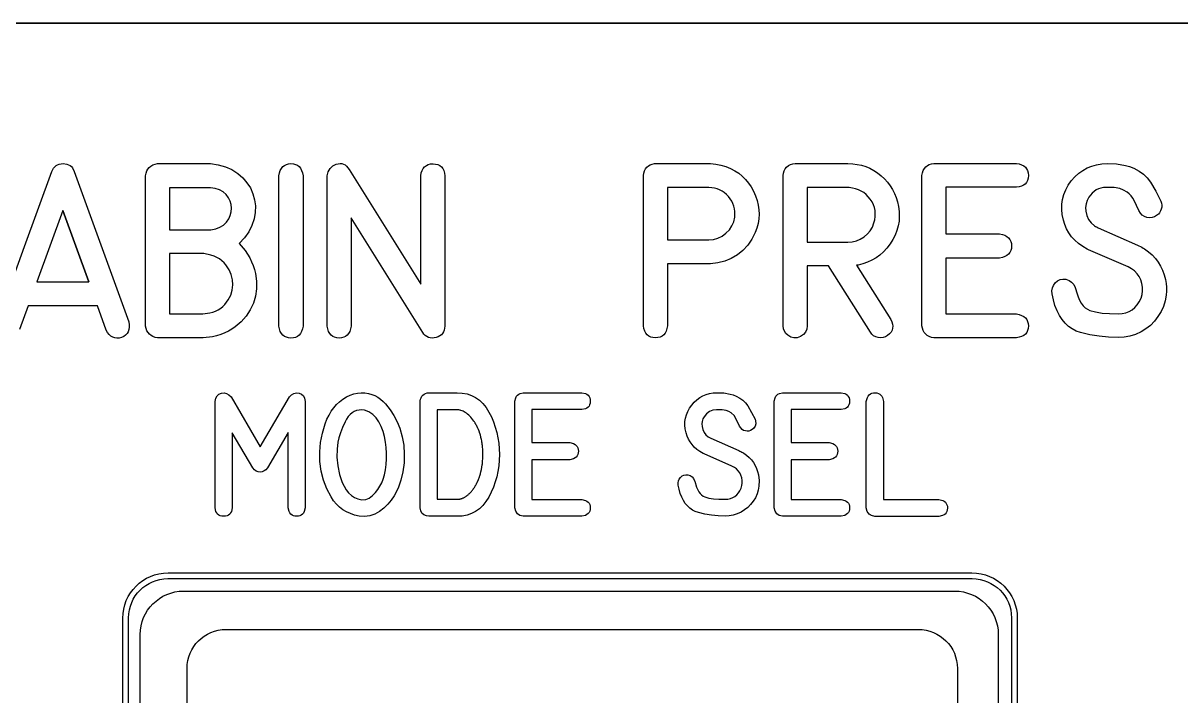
# Model space of a CAD drawing. Extents: x 27 to 704, y 10 to 614.
# Drawn here: x 419.23 to 449.59, y 123.77 to 141.41 of the extents above; entities that cross this region are included whole.
import ezdxf

# ---------------------------------------------------------------- set-up
doc = ezdxf.new("R2010")
doc.units = 0
for name, color, linetype in [('_BACKPANEL', 5, 'CONTINUOUS'), ('_ENGRAVING', 105, 'CONTINUOUS'), ('_TOPLAYER', 1, 'CONTINUOUS')]:
    doc.layers.add(name, color=color, linetype=linetype)

msp = doc.modelspace()

# ---------------------------------------------------------------- linework, layer by layer
at = {"layer": '_BACKPANEL'}
msp.add_lwpolyline([(526.256, 141.41), (526.256, 136.704), (526.256, 127.292), (526.256, 117.879), (526.256, 19.048), (526.256, 9.635), (203.984, 9.635), (203.984, 19.048), (203.984, 117.879), (203.984, 127.292), (203.984, 136.704), (203.984, 141.41)], close=True, dxfattribs=at)
msp.add_lwpolyline([(421.998, 104.722), (421.998, 125.817), (422.003, 125.922), (422.019, 126.025), (422.044, 126.123), (422.078, 126.218), (422.121, 126.308), (422.173, 126.392), (422.232, 126.471), (422.298, 126.544), (422.371, 126.611), (422.45, 126.67), (422.535, 126.721), (422.624, 126.764), (422.719, 126.799), (422.817, 126.824), (422.92, 126.839), (423.025, 126.845), (444.121, 126.845), (444.226, 126.839), (444.328, 126.824), (444.427, 126.799), (444.521, 126.764), (444.611, 126.721), (444.696, 126.67), (444.775, 126.611), (444.848, 126.544), (444.914, 126.471), (444.973, 126.392), (445.024, 126.308), (445.067, 126.218), (445.102, 126.123), (445.127, 126.025), (445.142, 125.922), (445.148, 125.817), (445.148, 104.722)], dxfattribs=at)
at = {"layer": '_ENGRAVING'}
for points in [[(418.553, 133.589), (419.268, 135.556), (419.986, 137.523), (420.032, 137.612), (420.061, 137.647), (420.096, 137.676), (420.134, 137.698), (420.178, 137.714), (420.278, 137.728), (420.378, 137.716), (420.422, 137.7), (420.461, 137.678), (420.496, 137.649), (420.526, 137.614), (420.573, 137.523), (422.003, 133.578), (422.014, 133.503), (422.016, 133.435), (422.007, 133.374), (421.988, 133.319), (421.959, 133.272), (421.92, 133.232), (421.87, 133.198), (421.811, 133.172), (421.748, 133.155), (421.689, 133.149), (421.633, 133.156), (421.582, 133.173), (421.534, 133.202), (421.489, 133.243), (421.448, 133.296), (421.411, 133.359), (421.182, 133.998), (419.363, 133.998), (419.14, 133.375)], [(421.844, 104.732), (421.844, 125.807), (421.851, 125.929), (421.869, 126.048), (421.898, 126.162), (421.938, 126.272), (421.988, 126.376), (422.047, 126.474), (422.116, 126.565), (422.192, 126.65), (422.277, 126.727), (422.368, 126.795), (422.467, 126.855), (422.571, 126.905), (422.68, 126.945), (422.794, 126.974), (422.913, 126.992), (423.035, 126.998), (444.11, 126.998), (444.233, 126.992), (444.351, 126.974), (444.465, 126.945), (444.575, 126.905), (444.679, 126.855), (444.777, 126.795), (444.869, 126.727), (444.953, 126.65), (445.03, 126.565), (445.098, 126.474), (445.158, 126.376), (445.208, 126.272), (445.248, 126.162), (445.277, 126.048), (445.295, 125.929), (445.301, 125.807), (445.301, 104.732)], [(422.301, 105.162), (422.301, 125.378), (422.307, 125.495), (422.324, 125.608), (422.352, 125.718), (422.39, 125.823), (422.438, 125.923), (422.496, 126.017), (422.561, 126.105), (422.635, 126.186), (422.716, 126.259), (422.804, 126.325), (422.898, 126.382), (422.998, 126.43), (423.103, 126.468), (423.212, 126.496), (423.326, 126.514), (423.443, 126.52), (443.659, 126.52), (443.776, 126.514), (443.89, 126.496), (443.999, 126.468), (444.104, 126.43), (444.204, 126.382), (444.298, 126.325), (444.386, 126.259), (444.467, 126.186), (444.541, 126.105), (444.607, 126.017), (444.664, 125.923), (444.712, 125.823), (444.75, 125.718), (444.778, 125.608), (444.795, 125.495), (444.801, 125.378), (444.801, 105.162)]]:
    msp.add_lwpolyline(points, dxfattribs=at)
for points in [[(424.145, 137.728), (424.348, 137.699), (424.535, 137.646), (424.705, 137.57), (424.858, 137.472), (424.991, 137.355), (425.102, 137.228), (425.191, 137.089), (425.258, 136.939), (425.302, 136.781), (425.321, 136.618), (425.317, 136.45), (425.288, 136.277), (425.233, 136.105), (425.149, 135.94), (425.036, 135.782), (424.894, 135.631), (425.05, 135.446), (425.116, 135.352), (425.173, 135.255), (425.223, 135.156), (425.264, 135.056), (425.297, 134.954), (425.323, 134.85), (425.351, 134.644), (425.352, 134.444), (425.325, 134.251), (425.27, 134.066), (425.189, 133.89), (425.083, 133.728), (424.951, 133.581), (424.794, 133.446), (424.707, 133.386), (424.614, 133.333), (424.517, 133.287), (424.414, 133.247), (424.306, 133.215), (424.194, 133.189), (423.953, 133.159), (423.946, 133.159), (422.759, 133.159), (422.694, 133.172), (422.636, 133.192), (422.586, 133.22), (422.543, 133.255), (422.507, 133.298), (422.478, 133.347), (422.457, 133.404), (422.442, 133.469), (422.442, 137.411), (422.456, 137.477), (422.476, 137.535), (422.505, 137.586), (422.54, 137.629), (422.584, 137.665), (422.635, 137.693), (422.693, 137.714), (422.759, 137.728)], [(426.572, 133.467), (426.556, 133.393), (426.534, 133.329), (426.504, 133.275), (426.468, 133.231), (426.425, 133.197), (426.375, 133.172), (426.318, 133.158), (426.254, 133.153), (426.191, 133.158), (426.134, 133.173), (426.084, 133.198), (426.041, 133.232), (426.005, 133.276), (425.976, 133.33), (425.954, 133.393), (425.939, 133.467), (425.939, 137.411), (425.954, 137.485), (425.976, 137.549), (426.005, 137.603), (426.041, 137.648), (426.084, 137.682), (426.134, 137.707), (426.191, 137.722), (426.254, 137.727), (426.318, 137.722), (426.375, 137.708), (426.425, 137.683), (426.468, 137.649), (426.504, 137.604), (426.534, 137.55), (426.556, 137.486), (426.572, 137.411)], [(430.287, 133.467), (430.284, 133.411), (430.273, 133.36), (430.255, 133.315), (430.231, 133.275), (430.199, 133.24), (430.16, 133.211), (430.114, 133.187), (430.061, 133.169), (430.006, 133.157), (429.954, 133.153), (429.905, 133.158), (429.86, 133.17), (429.817, 133.191), (429.778, 133.22), (429.742, 133.256), (429.709, 133.301), (427.835, 136.307), (427.835, 133.467), (427.819, 133.393), (427.797, 133.33), (427.768, 133.276), (427.732, 133.232), (427.689, 133.198), (427.639, 133.174), (427.583, 133.159), (427.519, 133.154), (427.456, 133.159), (427.4, 133.174), (427.35, 133.198), (427.308, 133.232), (427.272, 133.276), (427.243, 133.33), (427.221, 133.393), (427.206, 133.467), (427.206, 137.407), (427.233, 137.513), (427.282, 137.599), (427.352, 137.666), (427.443, 137.713), (427.493, 137.726), (427.541, 137.731), (427.587, 137.728), (427.631, 137.715), (427.672, 137.693), (427.711, 137.662), (427.784, 137.574), (429.658, 134.564), (429.658, 137.407), (429.672, 137.482), (429.694, 137.546), (429.723, 137.601), (429.76, 137.645), (429.805, 137.68), (429.856, 137.704), (429.916, 137.718), (429.983, 137.723), (430.049, 137.717), (430.107, 137.702), (430.158, 137.677), (430.2, 137.642), (430.234, 137.598), (430.26, 137.544), (430.277, 137.48), (430.287, 137.407)], [(437.213, 137.728), (437.255, 137.728), (437.395, 137.713), (437.53, 137.686), (437.658, 137.648), (437.782, 137.599), (437.893, 137.54), (437.996, 137.473), (438.09, 137.397), (438.176, 137.313), (438.254, 137.219), (438.323, 137.117), (438.383, 137.006), (438.435, 136.887), (438.477, 136.764), (438.507, 136.641), (438.525, 136.519), (438.53, 136.398), (438.524, 136.277), (438.505, 136.158), (438.474, 136.039), (438.431, 135.921), (438.342, 135.745), (438.235, 135.589), (438.108, 135.453), (437.962, 135.337), (437.802, 135.244), (437.631, 135.173), (437.448, 135.126), (437.255, 135.102), (437.213, 135.1), (436.128, 135.1), (436.128, 133.473), (436.115, 133.4), (436.093, 133.336), (436.065, 133.282), (436.029, 133.237), (435.986, 133.203), (435.935, 133.178), (435.877, 133.164), (435.812, 133.159), (435.746, 133.164), (435.688, 133.178), (435.638, 133.203), (435.595, 133.237), (435.559, 133.282), (435.531, 133.336), (435.51, 133.4), (435.497, 133.473), (435.497, 137.416), (435.509, 137.481), (435.528, 137.539), (435.554, 137.589), (435.587, 137.632), (435.628, 137.667), (435.675, 137.695), (435.73, 137.715), (435.791, 137.728), (435.812, 137.728)], [(441.981, 133.643), (442.011, 133.581), (442.029, 133.522), (442.036, 133.465), (442.032, 133.411), (442.016, 133.359), (441.989, 133.31), (441.95, 133.263), (441.9, 133.219), (441.845, 133.187), (441.785, 133.168), (441.722, 133.162), (441.654, 133.168), (441.589, 133.185), (441.533, 133.214), (441.487, 133.255), (441.45, 133.306), (440.35, 135.044), (439.792, 135.044), (439.792, 133.473), (439.781, 133.383), (439.748, 133.306), (439.693, 133.243), (439.616, 133.193), (439.529, 133.163), (439.445, 133.158), (439.364, 133.179), (439.285, 133.226), (439.232, 133.275), (439.193, 133.333), (439.17, 133.399), (439.163, 133.473), (439.163, 137.416), (439.168, 137.478), (439.185, 137.536), (439.214, 137.589), (439.253, 137.637), (439.301, 137.677), (439.354, 137.705), (439.412, 137.722), (439.475, 137.728), (440.861, 137.728), (440.984, 137.723), (441.102, 137.708), (441.217, 137.683), (441.328, 137.649), (441.434, 137.604), (441.536, 137.549), (441.635, 137.485), (441.729, 137.41), (441.816, 137.328), (441.895, 137.241), (441.966, 137.148), (442.027, 137.05), (442.08, 136.946), (442.124, 136.837), (442.159, 136.723), (442.186, 136.604), (442.203, 136.474), (442.207, 136.346), (442.199, 136.22), (442.177, 136.096), (442.143, 135.975), (442.096, 135.855), (442.037, 135.738), (441.964, 135.623), (441.882, 135.515), (441.793, 135.417), (441.698, 135.331), (441.597, 135.256), (441.489, 135.193), (441.374, 135.14), (441.254, 135.099), (441.126, 135.069), (441.084, 135.062)], [(445.276, 137.106), (443.427, 137.106), (443.427, 135.885), (444.837, 135.885), (444.911, 135.87), (444.975, 135.848), (445.03, 135.819), (445.074, 135.782), (445.109, 135.739), (445.133, 135.689), (445.148, 135.632), (445.152, 135.567), (445.147, 135.503), (445.132, 135.446), (445.107, 135.396), (445.073, 135.353), (445.029, 135.317), (444.974, 135.288), (444.91, 135.266), (444.837, 135.252), (443.427, 135.252), (443.427, 133.786), (445.276, 133.786), (445.35, 133.77), (445.414, 133.748), (445.468, 133.719), (445.512, 133.684), (445.547, 133.641), (445.571, 133.591), (445.586, 133.535), (445.591, 133.471), (445.586, 133.408), (445.571, 133.351), (445.547, 133.302), (445.512, 133.259), (445.468, 133.224), (445.414, 133.195), (445.35, 133.173), (445.276, 133.159), (443.116, 133.159), (443.05, 133.171), (442.992, 133.192), (442.941, 133.22), (442.898, 133.256), (442.862, 133.299), (442.834, 133.35), (442.813, 133.409), (442.8, 133.476), (442.8, 137.416), (442.814, 137.485), (442.835, 137.546), (442.864, 137.598), (442.9, 137.641), (442.943, 137.676), (442.994, 137.702), (443.051, 137.719), (443.116, 137.728), (445.276, 137.728), (445.35, 137.718), (445.414, 137.699), (445.468, 137.673), (445.512, 137.637), (445.546, 137.594), (445.571, 137.543), (445.585, 137.483), (445.59, 137.415), (445.585, 137.347), (445.57, 137.287), (445.545, 137.236), (445.511, 137.193), (445.467, 137.159), (445.413, 137.132), (445.349, 137.115)], [(448.456, 135.591), (448.491, 135.575), (448.532, 135.555), (448.567, 135.535), (448.602, 135.514), (448.639, 135.492), (448.744, 135.416), (448.838, 135.334), (448.923, 135.244), (448.996, 135.147), (449.059, 135.043), (449.112, 134.932), (449.154, 134.814), (449.185, 134.689), (449.201, 134.588), (449.21, 134.486), (449.21, 134.382), (449.203, 134.276), (449.176, 134.128), (449.132, 133.984), (449.07, 133.847), (448.99, 133.715), (448.896, 133.594), (448.79, 133.487), (448.673, 133.395), (448.545, 133.317), (448.4, 133.251), (448.252, 133.203), (448.102, 133.175), (447.949, 133.165), (447.693, 133.174), (447.443, 133.199), (447.199, 133.24), (446.961, 133.298), (446.847, 133.338), (446.742, 133.392), (446.646, 133.46), (446.557, 133.542), (446.478, 133.638), (446.406, 133.748), (446.344, 133.871), (446.289, 134.009), (446.249, 134.16), (446.218, 134.317), (446.21, 134.395), (446.221, 134.468), (446.25, 134.536), (446.297, 134.6), (446.357, 134.652), (446.423, 134.685), (446.497, 134.699), (446.577, 134.694), (446.658, 134.667), (446.726, 134.621), (446.781, 134.557), (446.822, 134.475), (446.829, 134.455), (446.858, 134.34), (446.893, 134.237), (446.932, 134.147), (446.976, 134.068), (447.025, 134.002), (447.079, 133.948), (447.139, 133.907), (447.203, 133.877), (447.349, 133.837), (447.522, 133.809), (447.72, 133.794), (447.945, 133.792), (448.05, 133.799), (448.146, 133.818), (448.234, 133.85), (448.313, 133.895), (448.384, 133.953), (448.446, 134.023), (448.5, 134.107), (448.545, 134.203), (448.573, 134.295), (448.586, 134.389), (448.584, 134.485), (448.567, 134.583), (448.537, 134.678), (448.494, 134.764), (448.44, 134.842), (448.373, 134.912), (448.298, 134.966), (448.204, 135.017), (447.17, 135.47), (447.137, 135.488), (447.016, 135.558), (446.908, 135.636), (446.811, 135.721), (446.726, 135.812), (446.654, 135.911), (446.593, 136.016), (446.544, 136.129), (446.508, 136.249), (446.478, 136.39), (446.465, 136.527), (446.467, 136.661), (446.485, 136.791), (446.519, 136.917), (446.569, 137.04), (446.635, 137.159), (446.716, 137.274), (446.809, 137.381), (446.91, 137.473), (447.017, 137.551), (447.131, 137.615), (447.252, 137.664), (447.38, 137.7), (447.515, 137.721), (447.657, 137.728), (447.902, 137.721), (448.134, 137.678), (448.246, 137.649), (448.36, 137.605), (448.492, 137.533), (448.608, 137.449), (448.707, 137.353), (448.79, 137.244), (448.933, 137.005), (449.06, 136.746), (449.08, 136.688), (449.088, 136.635), (449.087, 136.584), (449.077, 136.536), (449.058, 136.49), (449.031, 136.441), (449.002, 136.405), (448.955, 136.365), (448.896, 136.331), (448.834, 136.311), (448.769, 136.306), (448.701, 136.316), (448.636, 136.339), (448.579, 136.376), (448.53, 136.428), (448.489, 136.494), (448.365, 136.759), (448.329, 136.823), (448.286, 136.882), (448.237, 136.935), (448.181, 136.983), (448.086, 137.035), (447.985, 137.072), (447.84, 137.097), (447.635, 137.103), (447.562, 137.098), (447.494, 137.086), (447.43, 137.065), (447.371, 137.036), (447.316, 137), (447.265, 136.956), (447.219, 136.904), (447.177, 136.845), (447.132, 136.761), (447.104, 136.672), (447.092, 136.579), (447.097, 136.481), (447.123, 136.364), (447.17, 136.261), (447.239, 136.172), (447.329, 136.097), (447.349, 136.083), (447.374, 136.068), (447.398, 136.057), (447.425, 136.046)], [(424.145, 137.094), (423.074, 137.094), (423.074, 135.995), (424.151, 135.995), (424.281, 136.018), (424.393, 136.059), (424.487, 136.118), (424.563, 136.194), (424.622, 136.281), (424.663, 136.371), (424.688, 136.464), (424.695, 136.56), (424.685, 136.656), (424.658, 136.747), (424.614, 136.834), (424.553, 136.917), (424.476, 136.989), (424.382, 137.042), (424.271, 137.078)], [(437.213, 137.099), (436.128, 137.099), (436.128, 135.731), (437.213, 135.731), (437.336, 135.742), (437.452, 135.774), (437.561, 135.827), (437.662, 135.901), (437.75, 135.991), (437.817, 136.092), (437.864, 136.203), (437.891, 136.325), (437.897, 136.401), (437.896, 136.474), (437.887, 136.545), (437.87, 136.614), (437.845, 136.68), (437.813, 136.745), (437.773, 136.806), (437.726, 136.866), (437.673, 136.92), (437.617, 136.968), (437.558, 137.008), (437.495, 137.041), (437.429, 137.066), (437.36, 137.084), (437.288, 137.095)], [(440.861, 135.671), (440.972, 135.68), (441.08, 135.706), (441.183, 135.749), (441.281, 135.809), (441.37, 135.884), (441.443, 135.969), (441.5, 136.065), (441.541, 136.171), (441.563, 136.256), (441.575, 136.338), (441.577, 136.419), (441.57, 136.498), (441.553, 136.575), (441.527, 136.649), (441.491, 136.722), (441.445, 136.792), (441.393, 136.858), (441.335, 136.915), (441.273, 136.966), (441.207, 137.008), (441.135, 137.042), (441.059, 137.069), (440.978, 137.088), (440.892, 137.099), (439.792, 137.099), (439.792, 135.671)], [(420.954, 134.625), (420.276, 136.499), (419.593, 134.625)], [(420.276, 136.499), (420.954, 134.625)], [(423.946, 133.79), (424.124, 133.811), (424.205, 133.832), (424.28, 133.859), (424.35, 133.893), (424.413, 133.934), (424.472, 133.981), (424.524, 134.036), (424.611, 134.154), (424.675, 134.278), (424.715, 134.408), (424.73, 134.545), (424.722, 134.683), (424.689, 134.817), (424.632, 134.946), (424.551, 135.071), (424.501, 135.129), (424.444, 135.181), (424.382, 135.228), (424.313, 135.268), (424.237, 135.302), (424.155, 135.33), (423.973, 135.368), (423.074, 135.368), (423.074, 133.79)], [(426.628, 128.701), (426.601, 128.604), (426.58, 128.566), (426.555, 128.535), (426.524, 128.511), (426.489, 128.494), (426.449, 128.484), (426.404, 128.48), (426.359, 128.484), (426.319, 128.495), (426.284, 128.512), (426.254, 128.536), (426.229, 128.567), (426.208, 128.605), (426.182, 128.701), (426.182, 130.676), (425.639, 129.748), (425.595, 129.702), (425.548, 129.669), (425.498, 129.648), (425.446, 129.639), (425.394, 129.644), (425.345, 129.664), (425.298, 129.699), (425.255, 129.748), (424.716, 130.672), (424.717, 128.701), (424.694, 128.605), (424.673, 128.567), (424.648, 128.536), (424.616, 128.512), (424.579, 128.495), (424.537, 128.485), (424.489, 128.482), (424.441, 128.486), (424.399, 128.496), (424.363, 128.513), (424.332, 128.537), (424.308, 128.568), (424.289, 128.606), (424.27, 128.701), (424.27, 131.494), (424.285, 131.576), (424.316, 131.639), (424.364, 131.685), (424.43, 131.712), (424.501, 131.719), (424.567, 131.704), (424.629, 131.668), (424.686, 131.611), (425.446, 130.303), (426.215, 131.611), (426.272, 131.668), (426.333, 131.704), (426.399, 131.718), (426.469, 131.711), (426.533, 131.684), (426.581, 131.638), (426.613, 131.575), (426.628, 131.494)], [(429.111, 130.787), (429.172, 130.566), (429.211, 130.341), (429.227, 130.111), (429.221, 129.878), (429.191, 129.647), (429.138, 129.427), (429.062, 129.217), (428.962, 129.017), (428.885, 128.901), (428.796, 128.794), (428.693, 128.695), (428.578, 128.606), (428.453, 128.535), (428.322, 128.492), (428.184, 128.476), (428.04, 128.488), (427.924, 128.514), (427.815, 128.55), (427.712, 128.597), (427.617, 128.654), (427.529, 128.722), (427.448, 128.8), (427.374, 128.889), (427.306, 128.987), (427.193, 129.201), (427.106, 129.427), (427.047, 129.664), (427.015, 129.913), (427.009, 130.167), (427.03, 130.417), (427.078, 130.664), (427.152, 130.907), (427.199, 131.024), (427.253, 131.133), (427.313, 131.233), (427.379, 131.325), (427.452, 131.409), (427.531, 131.485), (427.617, 131.552), (427.71, 131.611), (427.804, 131.658), (427.901, 131.692), (427.999, 131.712), (428.1, 131.719), (428.195, 131.714), (428.286, 131.7), (428.372, 131.677), (428.454, 131.645), (428.531, 131.604), (428.604, 131.554), (428.672, 131.494), (428.736, 131.425), (428.852, 131.275), (428.953, 131.119), (429.039, 130.956)], [(429.867, 131.719), (430.612, 131.719), (430.746, 131.711), (430.872, 131.687), (430.989, 131.647), (431.097, 131.592), (431.197, 131.521), (431.288, 131.434), (431.37, 131.331), (431.444, 131.213), (431.509, 131.084), (431.565, 130.953), (431.612, 130.819), (431.651, 130.681), (431.682, 130.54), (431.703, 130.396), (431.716, 130.249), (431.721, 130.099), (431.716, 129.949), (431.703, 129.802), (431.682, 129.658), (431.651, 129.517), (431.612, 129.38), (431.564, 129.245), (431.508, 129.114), (431.443, 128.986), (431.369, 128.867), (431.287, 128.764), (431.196, 128.677), (431.096, 128.606), (430.988, 128.551), (430.871, 128.511), (430.746, 128.488), (430.612, 128.48), (429.867, 128.48), (429.87, 128.48), (429.867, 128.48), (429.81, 128.489), (429.738, 128.517), (429.687, 128.563), (429.657, 128.625), (429.647, 128.704), (429.646, 128.704), (429.647, 131.497), (429.646, 131.51), (429.652, 131.552), (429.665, 131.59), (429.686, 131.626), (429.714, 131.658), (429.748, 131.684), (429.785, 131.703), (429.825, 131.715), (429.869, 131.719)], [(433.879, 131.277), (432.568, 131.277), (432.568, 130.412), (433.568, 130.412), (433.666, 130.386), (433.705, 130.365), (433.736, 130.339), (433.76, 130.309), (433.778, 130.273), (433.788, 130.232), (433.792, 130.187), (433.788, 130.141), (433.777, 130.101), (433.76, 130.065), (433.735, 130.035), (433.704, 130.009), (433.665, 129.989), (433.568, 129.963), (432.568, 129.963), (432.568, 128.924), (433.879, 128.924), (433.977, 128.898), (434.015, 128.877), (434.047, 128.852), (434.071, 128.821), (434.088, 128.786), (434.099, 128.746), (434.102, 128.701), (434.099, 128.656), (434.088, 128.616), (434.071, 128.581), (434.047, 128.551), (434.015, 128.526), (433.977, 128.505), (433.879, 128.48), (432.348, 128.48), (432.26, 128.503), (432.193, 128.548), (432.148, 128.615), (432.124, 128.704), (432.124, 131.497), (432.149, 131.589), (432.169, 131.626), (432.195, 131.657), (432.226, 131.682), (432.261, 131.7), (432.348, 131.719), (433.879, 131.719), (433.977, 131.698), (434.015, 131.679), (434.046, 131.654), (434.071, 131.624), (434.088, 131.587), (434.098, 131.545), (434.102, 131.496), (434.098, 131.448), (434.087, 131.406), (434.07, 131.37), (434.046, 131.339), (434.014, 131.315), (433.976, 131.296)], [(437.997, 130.204), (438.022, 130.192), (438.05, 130.178), (438.076, 130.164), (438.1, 130.149), (438.126, 130.134), (438.201, 130.08), (438.268, 130.021), (438.328, 129.958), (438.38, 129.889), (438.424, 129.815), (438.462, 129.737), (438.491, 129.653), (438.514, 129.565), (438.531, 129.42), (438.526, 129.272), (438.508, 129.166), (438.476, 129.065), (438.432, 128.968), (438.375, 128.874), (438.309, 128.788), (438.234, 128.712), (438.151, 128.647), (438.06, 128.592), (437.957, 128.545), (437.852, 128.511), (437.746, 128.491), (437.638, 128.484), (437.456, 128.49), (437.279, 128.508), (437.106, 128.537), (436.937, 128.578), (436.857, 128.607), (436.782, 128.645), (436.714, 128.693), (436.651, 128.751), (436.595, 128.819), (436.544, 128.897), (436.5, 128.985), (436.461, 129.082), (436.432, 129.19), (436.41, 129.3), (436.405, 129.356), (436.413, 129.408), (436.433, 129.456), (436.466, 129.501), (436.509, 129.538), (436.556, 129.561), (436.608, 129.571), (436.665, 129.568), (436.723, 129.549), (436.771, 129.516), (436.81, 129.471), (436.839, 129.413), (436.844, 129.399), (436.889, 129.244), (436.948, 129.125), (436.983, 129.078), (437.021, 129.039), (437.063, 129.01), (437.109, 128.989), (437.212, 128.96), (437.335, 128.941), (437.475, 128.93), (437.634, 128.929), (437.709, 128.933), (437.777, 128.947), (437.84, 128.97), (437.896, 129.002), (437.946, 129.042), (437.99, 129.092), (438.028, 129.152), (438.06, 129.22), (438.08, 129.285), (438.089, 129.352), (438.088, 129.42), (438.076, 129.489), (438.054, 129.557), (438.024, 129.618), (437.985, 129.673), (437.938, 129.723), (437.885, 129.761), (437.818, 129.797), (437.086, 130.118), (437.062, 130.131), (436.976, 130.181), (436.899, 130.236), (436.831, 130.296), (436.771, 130.361), (436.719, 130.43), (436.676, 130.505), (436.642, 130.585), (436.616, 130.67), (436.595, 130.77), (436.585, 130.867), (436.587, 130.962), (436.6, 131.054), (436.624, 131.144), (436.659, 131.231), (436.706, 131.315), (436.764, 131.397), (436.83, 131.472), (436.901, 131.538), (436.977, 131.593), (437.057, 131.638), (437.143, 131.673), (437.234, 131.699), (437.33, 131.714), (437.43, 131.719), (437.604, 131.714), (437.769, 131.683), (437.848, 131.663), (437.929, 131.632), (438.022, 131.581), (438.105, 131.521), (438.175, 131.453), (438.234, 131.375), (438.335, 131.206), (438.425, 131.023), (438.439, 130.982), (438.444, 130.908), (438.424, 130.841), (438.384, 130.781), (438.351, 130.752), (438.309, 130.728), (438.265, 130.714), (438.219, 130.711), (438.171, 130.718), (438.124, 130.734), (438.084, 130.76), (438.049, 130.797), (438.02, 130.844), (437.933, 131.031), (437.877, 131.119), (437.802, 131.19), (437.735, 131.228), (437.663, 131.254), (437.56, 131.271), (437.415, 131.276), (437.315, 131.263), (437.228, 131.228), (437.153, 131.171), (437.09, 131.092), (437.058, 131.033), (437.038, 130.97), (437.03, 130.904), (437.033, 130.835), (437.052, 130.752), (437.086, 130.679), (437.134, 130.616), (437.198, 130.563), (437.212, 130.552), (437.23, 130.542), (437.247, 130.534), (437.266, 130.526)], [(440.679, 131.277), (439.368, 131.277), (439.368, 130.412), (440.367, 130.412), (440.466, 130.386), (440.504, 130.365), (440.536, 130.339), (440.56, 130.309), (440.577, 130.273), (440.588, 130.232), (440.591, 130.187), (440.588, 130.141), (440.577, 130.101), (440.559, 130.065), (440.535, 130.035), (440.503, 130.009), (440.465, 129.989), (440.367, 129.963), (439.368, 129.963), (439.368, 128.924), (440.679, 128.924), (440.777, 128.898), (440.815, 128.877), (440.846, 128.852), (440.871, 128.821), (440.888, 128.786), (440.898, 128.746), (440.902, 128.701), (440.898, 128.656), (440.888, 128.616), (440.871, 128.581), (440.846, 128.551), (440.815, 128.526), (440.777, 128.505), (440.679, 128.48), (439.148, 128.48), (439.06, 128.503), (438.993, 128.548), (438.948, 128.615), (438.923, 128.704), (438.923, 131.497), (438.949, 131.589), (438.969, 131.626), (438.995, 131.657), (439.025, 131.682), (439.061, 131.7), (439.148, 131.719), (440.679, 131.719), (440.776, 131.698), (440.815, 131.679), (440.846, 131.654), (440.87, 131.624), (440.888, 131.587), (440.898, 131.545), (440.901, 131.496), (440.898, 131.448), (440.887, 131.406), (440.87, 131.37), (440.845, 131.339), (440.814, 131.315), (440.776, 131.296)], [(441.566, 128.478), (441.479, 128.497), (441.443, 128.515), (441.413, 128.539), (441.387, 128.57), (441.367, 128.606), (441.342, 128.698), (441.342, 131.494), (441.369, 131.593), (441.39, 131.632), (441.416, 131.664), (441.447, 131.688), (441.484, 131.705), (441.526, 131.715), (441.573, 131.718), (441.619, 131.714), (441.66, 131.702), (441.695, 131.685), (441.725, 131.66), (441.749, 131.629), (441.768, 131.591), (441.788, 131.494), (441.788, 128.919), (443.247, 128.921), (443.346, 128.897), (443.384, 128.877), (443.415, 128.851), (443.439, 128.82), (443.457, 128.784), (443.467, 128.742), (443.47, 128.694), (443.466, 128.646), (443.455, 128.605), (443.437, 128.569), (443.412, 128.539), (443.381, 128.515), (443.343, 128.497), (443.246, 128.478)], [(428.113, 131.27), (428.042, 131.265), (427.976, 131.25), (427.915, 131.225), (427.857, 131.191), (427.805, 131.147), (427.756, 131.093), (427.712, 131.03), (427.673, 130.956), (427.605, 130.806), (427.551, 130.666), (427.51, 130.538), (427.484, 130.422), (427.463, 130.243), (427.461, 130.031), (427.482, 129.803), (427.528, 129.578), (427.561, 129.469), (427.601, 129.365), (427.649, 129.267), (427.703, 129.175), (427.766, 129.093), (427.839, 129.025), (427.92, 128.974), (428.01, 128.937), (428.117, 128.916), (428.216, 128.924), (428.308, 128.96), (428.392, 129.024), (428.468, 129.104), (428.533, 129.187), (428.589, 129.272), (428.635, 129.359), (428.674, 129.457), (428.705, 129.569), (428.731, 129.696), (428.75, 129.837), (428.76, 129.984), (428.761, 130.132), (428.753, 130.28), (428.735, 130.427), (428.707, 130.571), (428.669, 130.708), (428.619, 130.837), (428.559, 130.959), (428.486, 131.066), (428.4, 131.152), (428.3, 131.217), (428.186, 131.26)], [(430.612, 128.926), (430.618, 128.926), (430.626, 128.926), (430.632, 128.926), (430.639, 128.927), (430.646, 128.928), (430.655, 128.929), (430.661, 128.93), (430.669, 128.93), (430.675, 128.931), (430.683, 128.932), (430.696, 128.935), (430.702, 128.937), (430.71, 128.941), (430.717, 128.942), (430.726, 128.945), (430.732, 128.946), (430.74, 128.949), (430.754, 128.956), (430.77, 128.962), (430.776, 128.964), (430.784, 128.968), (430.797, 128.976), (430.813, 128.984), (430.819, 128.988), (430.827, 128.994), (430.841, 129.003), (430.848, 129.007), (430.857, 129.013), (430.863, 129.017), (430.871, 129.024), (430.878, 129.028), (430.885, 129.033), (430.901, 129.046), (430.914, 129.058), (430.92, 129.065), (430.928, 129.073), (430.934, 129.079), (430.942, 129.087), (430.957, 129.1), (430.963, 129.106), (430.971, 129.114), (430.977, 129.121), (430.985, 129.13), (430.998, 129.145), (431.012, 129.163), (431.025, 129.18), (431.031, 129.189), (431.039, 129.198), (431.044, 129.207), (431.052, 129.217), (431.057, 129.227), (431.064, 129.237), (431.077, 129.256), (431.082, 129.266), (431.089, 129.277), (431.095, 129.287), (431.102, 129.297), (431.112, 129.318), (431.117, 129.329), (431.124, 129.342), (431.13, 129.352), (431.137, 129.364), (431.141, 129.375), (431.146, 129.387), (431.157, 129.411), (431.169, 129.436), (431.173, 129.448), (431.178, 129.462), (431.182, 129.474), (431.188, 129.489), (431.195, 129.514), (431.199, 129.527), (431.205, 129.541), (431.213, 129.568), (431.222, 129.595), (431.225, 129.608), (431.229, 129.623), (431.232, 129.637), (431.237, 129.652), (431.239, 129.663), (431.243, 129.678), (431.248, 129.709), (431.25, 129.722), (431.254, 129.737), (431.256, 129.75), (431.259, 129.765), (431.263, 129.795), (431.266, 129.81), (431.27, 129.826), (431.273, 129.856), (431.274, 129.869), (431.276, 129.886), (431.279, 129.916), (431.281, 129.946), (431.282, 129.977), (431.284, 130.007), (431.285, 130.022), (431.287, 130.039), (431.288, 130.052), (431.289, 130.069), (431.289, 130.083), (431.289, 130.099), (431.289, 130.114), (431.289, 130.129), (431.288, 130.144), (431.287, 130.161), (431.287, 130.175), (431.287, 130.191), (431.284, 130.223), (431.282, 130.251), (431.279, 130.284), (431.278, 130.313), (431.275, 130.343), (431.272, 130.357), (431.271, 130.373), (431.265, 130.403), (431.262, 130.416), (431.26, 130.431), (431.256, 130.461), (431.251, 130.491), (431.243, 130.52), (431.238, 130.547), (431.233, 130.56), (431.23, 130.575), (431.226, 130.589), (431.222, 130.604), (431.214, 130.631), (431.207, 130.657), (431.201, 130.669), (431.197, 130.683), (431.188, 130.71), (431.178, 130.735), (431.173, 130.747), (431.169, 130.76), (431.162, 130.771), (431.157, 130.784), (431.146, 130.808), (431.137, 130.83), (431.126, 130.854), (431.12, 130.864), (431.115, 130.874), (431.102, 130.896), (431.089, 130.917), (431.082, 130.927), (431.077, 130.937), (431.064, 130.956), (431.058, 130.966), (431.053, 130.975), (431.026, 131.012), (431.001, 131.047), (430.972, 131.078), (430.944, 131.108), (430.917, 131.135), (430.887, 131.159), (430.857, 131.183), (430.827, 131.203), (430.798, 131.22), (430.77, 131.235), (430.74, 131.246), (430.71, 131.257), (430.696, 131.261), (430.683, 131.266), (430.655, 131.271), (430.626, 131.273), (430.618, 131.273), (430.612, 131.273), (430.09, 131.273), (430.09, 128.926)]]:
    msp.add_lwpolyline(points, close=True, dxfattribs=at)
at = {"layer": '_TOPLAYER'}
for points in [[(523.949, 141.41), (438.224, 141.41), (384.052, 141.41)], [(423.53, 106.338), (423.53, 124.488), (423.535, 124.593), (423.551, 124.695), (423.576, 124.793), (423.61, 124.888), (423.653, 124.977), (423.705, 125.062), (423.764, 125.141), (423.83, 125.213), (423.902, 125.28), (423.981, 125.338), (424.066, 125.39), (424.156, 125.433), (424.25, 125.467), (424.348, 125.492), (424.45, 125.508), (424.555, 125.513), (442.705, 125.513), (442.81, 125.508), (442.912, 125.492), (443.01, 125.467), (443.105, 125.433), (443.194, 125.39), (443.279, 125.338), (443.358, 125.28), (443.43, 125.213), (443.497, 125.141), (443.555, 125.062), (443.607, 124.977), (443.65, 124.888), (443.684, 124.793), (443.709, 124.695), (443.725, 124.593), (443.73, 124.488), (443.73, 106.338)]]:
    msp.add_lwpolyline(points, dxfattribs=at)

doc.saveas('drawing.dxf')
